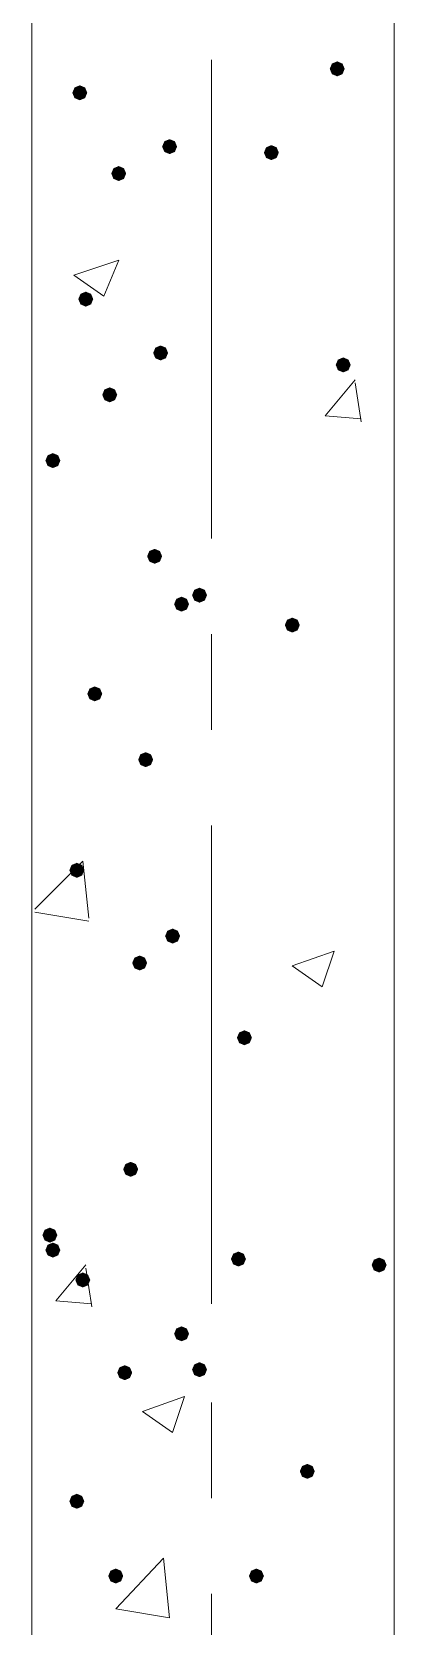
# Model space of a CAD drawing. Header units: millimetres. Extents: x 29 to 95071, y 20 to 67221.
# Drawn here: x 6106 to 6706, y 38930 to 41572 of the extents above; entities that cross this region are included whole.
import ezdxf

# ---------------------------------------------------------------- set-up
doc = ezdxf.new("R2010")
doc.units = ezdxf.units.MM

msp = doc.modelspace()

# ---------------------------------------------------------------- hatches: boundary and pattern name
h = msp.add_hatch(color=7)
h.dxf.hatch_style = 2
h.paths.add_polyline_path([(6611.4, 41498.6), (6602.6, 41502.2), (6599, 41511), (6602.6, 41519.7), (6611.4, 41523.4), (6620.1, 41519.7), (6623.8, 41511), (6620.1, 41502.2)])
h = msp.add_hatch(color=7)
h.dxf.hatch_style = 2
h.paths.add_polyline_path([(6185.1, 41458.9), (6176.4, 41462.6), (6172.7, 41471.3), (6176.4, 41480.1), (6185.1, 41483.7), (6193.9, 41480.1), (6197.5, 41471.3), (6193.9, 41462.6)])
h = msp.add_hatch(color=7)
h.dxf.hatch_style = 2
h.paths.add_polyline_path([(6333.8, 41369.7), (6325.1, 41373.4), (6321.4, 41382.1), (6325.1, 41390.9), (6333.8, 41394.5), (6342.6, 41390.9), (6346.2, 41382.1), (6342.6, 41373.4)])
h = msp.add_hatch(color=7)
h.dxf.hatch_style = 2
h.paths.add_polyline_path([(6502.3, 41359.8), (6493.6, 41363.4), (6490, 41372.2), (6493.6, 41380.9), (6502.3, 41384.6), (6511.1, 41380.9), (6514.7, 41372.2), (6511.1, 41363.4)])
h = msp.add_hatch(color=7)
h.dxf.hatch_style = 2
h.paths.add_polyline_path([(6249.6, 41325.1), (6240.8, 41328.7), (6237.2, 41337.5), (6240.8, 41346.2), (6249.6, 41349.9), (6258.3, 41346.2), (6261.9, 41337.5), (6258.3, 41328.7)])
h = msp.add_hatch(color=7)
h.dxf.hatch_style = 2
h.paths.add_polyline_path([(6195, 41116.9), (6186.3, 41120.6), (6182.6, 41129.3), (6186.3, 41138.1), (6195, 41141.7), (6203.8, 41138.1), (6207.4, 41129.3), (6203.8, 41120.6)])
h = msp.add_hatch(color=7)
h.dxf.hatch_style = 2
h.paths.add_polyline_path([(6318.9, 41027.7), (6310.2, 41031.4), (6306.6, 41040.1), (6310.2, 41048.9), (6318.9, 41052.5), (6327.7, 41048.9), (6331.3, 41040.1), (6327.7, 41031.4)])
h = msp.add_hatch(color=7)
h.dxf.hatch_style = 2
h.paths.add_polyline_path([(6621.3, 41007.9), (6612.5, 41011.5), (6608.9, 41020.3), (6612.5, 41029), (6621.3, 41032.7), (6630.1, 41029), (6633.7, 41020.3), (6630.1, 41011.5)])
h = msp.add_hatch(color=7)
h.dxf.hatch_style = 2
h.paths.add_polyline_path([(6234.7, 40958.3), (6225.9, 40962), (6222.3, 40970.7), (6225.9, 40979.5), (6234.7, 40983.1), (6243.4, 40979.5), (6247.1, 40970.7), (6243.4, 40962)])
h = msp.add_hatch(color=7)
h.dxf.hatch_style = 2
h.paths.add_polyline_path([(6140.5, 40849.3), (6131.8, 40852.9), (6128.1, 40861.7), (6131.8, 40870.4), (6140.5, 40874.1), (6149.3, 40870.4), (6152.9, 40861.7), (6149.3, 40852.9)])
h = msp.add_hatch(color=7)
h.dxf.hatch_style = 2
h.paths.add_polyline_path([(6309, 40690.7), (6300.3, 40694.3), (6296.6, 40703.1), (6300.3, 40711.8), (6309, 40715.4), (6317.8, 40711.8), (6321.4, 40703.1), (6317.8, 40694.3)])
h = msp.add_hatch(color=7)
h.dxf.hatch_style = 2
h.paths.add_polyline_path([(6383.4, 40626.2), (6374.6, 40629.9), (6371, 40638.6), (6374.6, 40647.4), (6383.4, 40651), (6392.1, 40647.4), (6395.8, 40638.6), (6392.1, 40629.9)])
h = msp.add_hatch(color=7)
h.dxf.hatch_style = 2
h.paths.add_polyline_path([(6353.6, 40611.4), (6344.9, 40615), (6341.3, 40623.8), (6344.9, 40632.5), (6353.6, 40636.1), (6362.4, 40632.5), (6366, 40623.8), (6362.4, 40615)])
h = msp.add_hatch(color=7)
h.dxf.hatch_style = 2
h.paths.add_polyline_path([(6537, 40576.7), (6528.3, 40580.3), (6524.6, 40589.1), (6528.3, 40597.8), (6537, 40601.4), (6545.8, 40597.8), (6549.4, 40589.1), (6545.8, 40580.3)])
h = msp.add_hatch(color=7)
h.dxf.hatch_style = 2
h.paths.add_polyline_path([(6209.9, 40462.7), (6201.2, 40466.3), (6197.5, 40475.1), (6201.2, 40483.8), (6209.9, 40487.4), (6218.7, 40483.8), (6222.3, 40475.1), (6218.7, 40466.3)])
h = msp.add_hatch(color=7)
h.dxf.hatch_style = 2
h.paths.add_polyline_path([(6294.2, 40353.6), (6285.4, 40357.3), (6281.8, 40366), (6285.4, 40374.8), (6294.2, 40378.4), (6302.9, 40374.8), (6306.6, 40366), (6302.9, 40357.3)])
h = msp.add_hatch(color=7)
h.dxf.hatch_style = 2
h.paths.add_polyline_path([(6180.2, 40170.2), (6171.4, 40173.9), (6167.8, 40182.6), (6171.4, 40191.4), (6180.2, 40195), (6188.9, 40191.4), (6192.6, 40182.6), (6188.9, 40173.9)])
h = msp.add_hatch(color=7)
h.dxf.hatch_style = 2
h.paths.add_polyline_path([(6338.8, 40061.2), (6330, 40064.8), (6326.4, 40073.6), (6330, 40082.3), (6338.8, 40086), (6347.5, 40082.3), (6351.2, 40073.6), (6347.5, 40064.8)])
h = msp.add_hatch(color=7)
h.dxf.hatch_style = 2
h.paths.add_polyline_path([(6284.3, 40016.6), (6275.5, 40020.2), (6271.9, 40029), (6275.5, 40037.7), (6284.3, 40041.4), (6293, 40037.7), (6296.6, 40029), (6293, 40020.2)])
h = msp.add_hatch(color=7)
h.dxf.hatch_style = 2
h.paths.add_polyline_path([(6457.7, 39892.7), (6449, 39896.3), (6445.3, 39905.1), (6449, 39913.8), (6457.7, 39917.4), (6466.5, 39913.8), (6470.1, 39905.1), (6466.5, 39896.3)])
h = msp.add_hatch(color=7)
h.dxf.hatch_style = 2
h.paths.add_polyline_path([(6269.4, 39674.6), (6260.6, 39678.2), (6257, 39687), (6260.6, 39695.7), (6269.4, 39699.4), (6278.1, 39695.7), (6281.8, 39687), (6278.1, 39678.2)])
h = msp.add_hatch(color=7)
h.dxf.hatch_style = 2
h.paths.add_polyline_path([(6135.6, 39565.5), (6126.8, 39569.2), (6123.2, 39577.9), (6126.8, 39586.7), (6135.6, 39590.3), (6144.3, 39586.7), (6147.9, 39577.9), (6144.3, 39569.2)])
h = msp.add_hatch(color=7)
h.dxf.hatch_style = 2
h.paths.add_polyline_path([(6140.5, 39540.7), (6131.8, 39544.4), (6128.1, 39553.1), (6131.8, 39561.9), (6140.5, 39565.5), (6149.3, 39561.9), (6152.9, 39553.1), (6149.3, 39544.4)])
h = msp.add_hatch(color=7)
h.dxf.hatch_style = 2
h.paths.add_polyline_path([(6447.8, 39525.9), (6439.1, 39529.5), (6435.4, 39538.3), (6439.1, 39547), (6447.8, 39550.7), (6456.6, 39547), (6460.2, 39538.3), (6456.6, 39529.5)])
h = msp.add_hatch(color=7)
h.dxf.hatch_style = 2
h.paths.add_polyline_path([(6680.8, 39516), (6672, 39519.6), (6668.4, 39528.4), (6672, 39537.1), (6680.8, 39540.7), (6689.5, 39537.1), (6693.2, 39528.4), (6689.5, 39519.6)])
h = msp.add_hatch(color=7)
h.dxf.hatch_style = 2
h.paths.add_polyline_path([(6190.1, 39491.2), (6181.3, 39494.8), (6177.7, 39503.6), (6181.3, 39512.3), (6190.1, 39516), (6198.8, 39512.3), (6202.5, 39503.6), (6198.8, 39494.8)])
h = msp.add_hatch(color=7)
h.dxf.hatch_style = 2
h.paths.add_polyline_path([(6353.6, 39402), (6344.9, 39405.6), (6341.3, 39414.4), (6344.9, 39423.1), (6353.6, 39426.7), (6362.4, 39423.1), (6366, 39414.4), (6362.4, 39405.6)])
h = msp.add_hatch(color=7)
h.dxf.hatch_style = 2
h.paths.add_polyline_path([(6259.5, 39337.5), (6250.7, 39341.2), (6247.1, 39349.9), (6250.7, 39358.7), (6259.5, 39362.3), (6268.2, 39358.7), (6271.9, 39349.9), (6268.2, 39341.2)])
h = msp.add_hatch(color=7)
h.dxf.hatch_style = 2
h.paths.add_polyline_path([(6383.4, 39342.5), (6374.6, 39346.1), (6371, 39354.9), (6374.6, 39363.6), (6383.4, 39367.3), (6392.1, 39363.6), (6395.8, 39354.9), (6392.1, 39346.1)])
h = msp.add_hatch(color=7)
h.dxf.hatch_style = 2
h.paths.add_polyline_path([(6561.8, 39174), (6553.1, 39177.6), (6549.4, 39186.4), (6553.1, 39195.1), (6561.8, 39198.7), (6570.6, 39195.1), (6574.2, 39186.4), (6570.6, 39177.6)])
h = msp.add_hatch(color=7)
h.dxf.hatch_style = 2
h.paths.add_polyline_path([(6180.2, 39124.4), (6171.4, 39128), (6167.8, 39136.8), (6171.4, 39145.5), (6180.2, 39149.2), (6188.9, 39145.5), (6192.6, 39136.8), (6188.9, 39128)])
h = msp.add_hatch(color=7)
h.dxf.hatch_style = 2
h.paths.add_polyline_path([(6244.6, 39000.5), (6235.9, 39004.1), (6232.2, 39012.9), (6235.9, 39021.6), (6244.6, 39025.3), (6253.4, 39021.6), (6257, 39012.9), (6253.4, 39004.1)])
h = msp.add_hatch(color=7)
h.dxf.hatch_style = 2
h.paths.add_polyline_path([(6477.6, 39000.5), (6468.8, 39004.1), (6465.2, 39012.9), (6468.8, 39021.6), (6477.6, 39025.3), (6486.3, 39021.6), (6490, 39012.9), (6486.3, 39004.1)])

# ---------------------------------------------------------------- linework, layer by layer
at = {"color": 7, "lineweight": 0}
for points in [[(6105.8, 26656.2), (6105.8, 42705.5)], [(6705.6, 32653.6), (6705.6, 42705.5)], [(6403.2, 40732.8), (6403.2, 41525.8)], [(6175.2, 41169), (6249.6, 41193.8)], [(6175.2, 41169), (6224.8, 41134.3)], [(6224.8, 41134.3), (6249.6, 41193.8)], [(6591.6, 40936), (6641.1, 40995.5)], [(6651, 40926.1), (6641.1, 40990.5)], [(6591.6, 40936), (6651, 40931.1)], [(6403.2, 40415.6), (6403.2, 40574.2)], [(6403.2, 39463.9), (6403.2, 40257)], [(6110.8, 40118.2), (6190.1, 40197.5)], [(6200, 40103.3), (6190.1, 40197.5)], [(6110.8, 40113.2), (6200, 40098.4)], [(6537, 40024), (6606.4, 40048.8)], [(6586.6, 39989.3), (6606.4, 40048.8)], [(6537, 40024), (6586.6, 39989.3)], [(6145.5, 39468.9), (6195, 39528.4)], [(6204.9, 39459), (6195, 39523.4)], [(6145.5, 39468.9), (6204.9, 39463.9)], [(6289.2, 39285.5), (6358.6, 39310.3)], [(6338.8, 39250.8), (6358.6, 39310.3)], [(6403.2, 39141.7), (6403.2, 39300.4)], [(6289.2, 39285.5), (6338.8, 39250.8)], [(6244.6, 38958.4), (6323.9, 39042.6), (6333.8, 38943.5)], [(6403.2, 38190.1), (6403.2, 38983.1)], [(6244.6, 38958.4), (6333.8, 38943.5)]]:
    msp.add_lwpolyline(points, dxfattribs=at)

doc.saveas('drawing.dxf')
